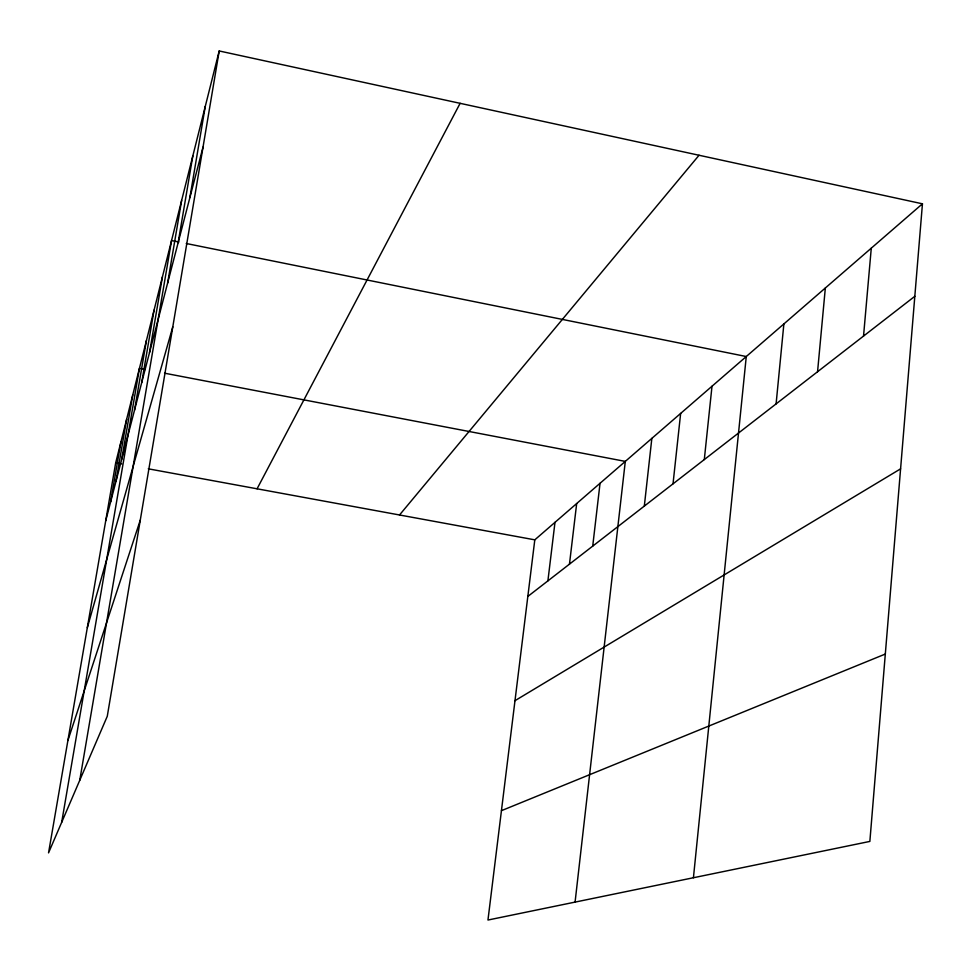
<?xml version="1.0" encoding="UTF-8"?>
<svg xmlns="http://www.w3.org/2000/svg" width="971" height="971" viewBox="0 0 971 971"><rect width="100%" height="100%" fill="white"/><g stroke="black" fill="none" stroke-linecap="round" stroke-linejoin="round"><path stroke-width="1.46" d="M922.45 203.813L869.858 841.42L487.964 920.035L534.803 539.84L922.45 203.813L219.203 50.965L115.695 462.815L48.55 852.878L107.271 716.282L219.203 50.965M863.535 336.075L871.278 248.175M817.558 371.735L825.338 287.986M776.096 403.887L783.876 323.926M693.428 877.735L746.274 356.527L186.262 243.503M704.303 459.574L711.998 386.24M673.024 483.825L680.647 413.415M644.319 506.097L651.844 438.382M575.075 902.108L625.3 461.395L164.548 373.192M592.723 546.103L600.042 483.291M569.467 564.139L576.677 503.548M547.899 580.876L554.987 522.349M178.13 242.726L192.816 155.955M189.855 197.671L205.257 106.446M61.671 822.352L139.423 368.385L145.334 369.514M134.52 410.187L146.439 340.493M141.681 382.683L154.061 310.125M149.51 352.607L162.412 276.941M79.756 780.283L171.551 240.541L178.907 242.022M167.607 283.131L181.638 200.414M110.645 501.861L120.962 441.854M115.962 481.446L126.643 419.254M121.703 459.38L132.772 394.845M105.705 520.808L203.024 147.119M87.317 627.691L172.789 326.826M67.885 740.557L140.273 520.153M257.072 488.801L460.12 103.327M399.53 514.982L699.047 155.251M527.836 596.437L914.828 296.301M514.982 700.686L900.59 468.847M501.437 810.676L885.321 654.041M115.695 462.815L121.618 463.907M148.272 468.811L534.803 539.84"/></g></svg>
